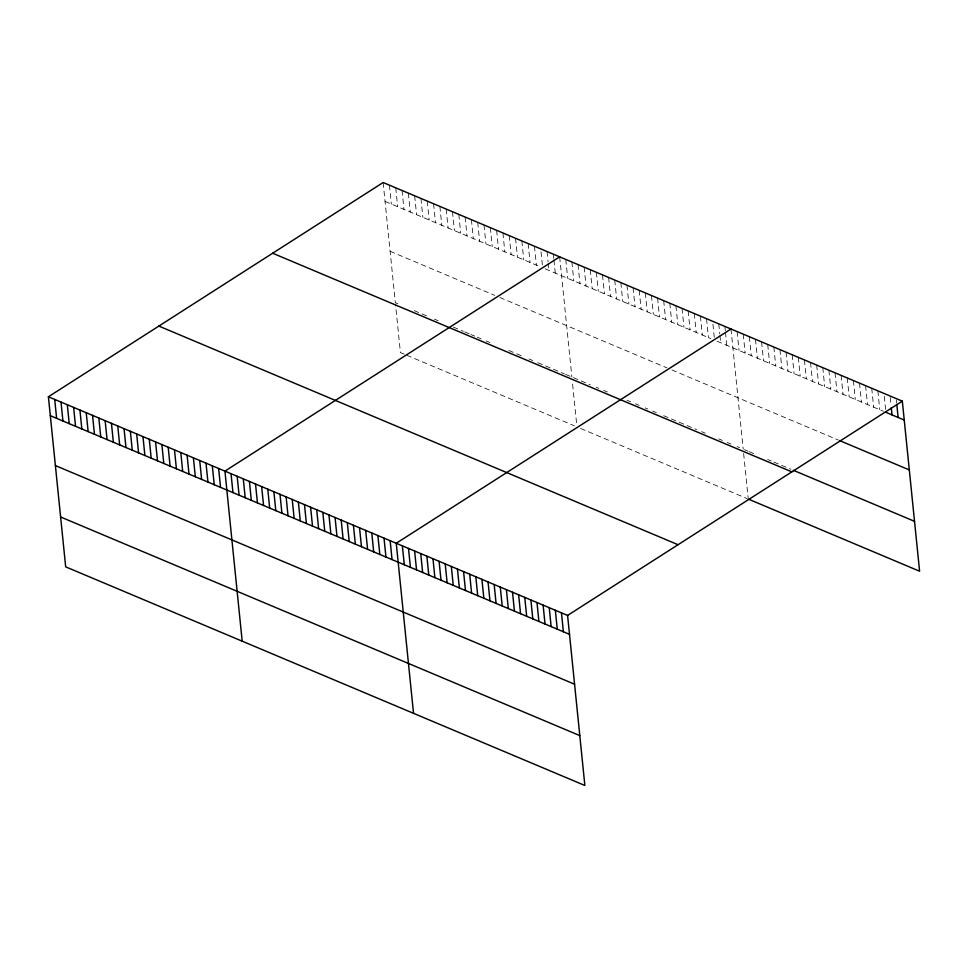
<?xml version="1.0" encoding="UTF-8"?>
<svg xmlns="http://www.w3.org/2000/svg" width="968" height="968" viewBox="0 0 968 968"><rect width="100%" height="100%" fill="white"/><g stroke="black" fill="none" stroke-linecap="round" stroke-linejoin="round"><path stroke-width="0.73" stroke-dasharray="4.84 3.63" d="M385.058 201.417L540.144 266.72M545.19 268.85L710.887 338.619M717.01 341.196L883.445 411.291M390.128 251.293L494.781 295.373M499.827 297.491L667 367.888M671.901 369.957L838.336 440.041M397.872 303.758L395.343 302.694L383.134 182.516M414.256 310.655L429.393 317.032M434.438 319.15L438.214 320.747M453.351 327.111L463.43 331.358M464.688 331.891L469.734 334.021M470.993 334.553L474.78 336.138M477.309 337.203L481.084 338.8M486.13 340.918L489.917 342.515M508.829 350.476L523.954 356.853M529 358.971L532.787 360.568M537.821 362.697L564.308 373.842M565.566 374.374L590.226 384.756M596.349 387.333L598.793 388.362M603.693 390.431L607.359 391.967M626.937 400.22L630.616 401.768M635.504 403.825L639.183 405.374M645.293 407.951L647.749 408.98M652.638 411.037L656.316 412.586M663.649 415.683L696.694 429.598M701.594 431.655L705.261 433.204M718.728 438.867L722.394 440.416M727.295 442.473L730.961 444.022M737.084 446.599L739.528 447.627M744.428 449.696L748.095 451.245M749.317 451.754L754.217 453.81M767.672 459.485L771.351 461.034M773.795 462.063L790.929 469.274M404.2 354.167L400.413 352.57L395.488 304.121M406.717 355.232L574.411 425.847M580.606 428.461L747.042 498.544M896.356 400.026L896.646 402.93M890.233 397.449L890.971 404.721M884.268 396.323L885.599 409.416M877.855 390.842L879.767 409.742M871.732 388.265L873.656 407.165M865.61 385.688L867.534 404.588M859.487 383.11L861.411 402.01M853.377 380.533L855.288 399.433M847.254 377.956L849.178 396.856M841.131 375.378L843.055 394.279M835.021 372.801L836.933 391.701M828.898 370.224L830.822 389.124M822.776 367.646L824.7 386.547M816.665 365.069L818.577 383.969M810.543 362.492L812.467 381.392M804.42 359.927L806.344 378.827M798.298 357.349L800.221 376.249M792.187 354.772L794.099 373.672M786.064 352.195L787.988 371.095M779.942 349.617L781.866 368.518M773.831 347.04L775.743 365.94M767.709 344.463L769.633 363.363M761.586 341.885L763.51 360.786M755.476 339.308L757.387 358.208M749.353 336.731L751.265 355.631M743.23 334.154L745.154 353.054M737.108 331.576L739.032 350.476M730.997 328.999L743.206 449.176M743.63 453.46L748.119 497.637M724.875 326.422L725.322 330.79M725.468 332.242L726.799 345.322M718.752 323.844L719.793 334.021M719.938 335.472L720.676 342.745M712.932 324.171L714.263 337.263M706.519 318.69L708.443 337.59M700.396 316.113L702.32 335.013M694.274 313.535L696.198 332.435M688.163 310.958L690.075 329.858M682.041 308.381L683.965 327.281M675.918 305.803L677.842 324.704M669.808 303.226L671.719 322.126M663.685 300.661L665.609 319.549M657.562 298.083L659.486 316.984M651.452 295.506L653.364 314.406M645.329 292.929L647.253 311.829M639.207 290.352L641.131 309.252M633.084 287.774L635.008 306.674M626.974 285.197L628.885 304.097M620.851 282.62L622.775 301.52M614.728 280.042L616.652 298.943M608.618 277.465L610.53 296.365M602.495 274.888L604.419 293.788M596.373 272.31L598.297 291.211M590.262 269.733L592.174 288.633M584.14 267.156L586.063 286.056M578.017 264.579L579.941 283.479M571.894 262.001L573.818 280.901M565.784 259.424L567.696 278.324M559.661 256.847L571.87 377.024M572.596 384.151L576.65 424.057M553.357 254.197L553.805 258.553M553.95 260.005L555.281 273.097M547.053 251.535L548.082 261.711M548.239 263.175L548.977 270.435M541.039 251.789L542.37 264.881M534.445 246.235L536.369 265.135M528.141 243.573L530.065 262.473M521.837 240.923L523.761 259.823M515.533 238.261L517.457 257.161M509.228 235.611L511.14 254.511M502.924 232.961L504.836 251.862M496.62 230.299L498.532 249.199M490.316 227.649L492.228 246.55M484.012 224.987L485.924 243.888M477.708 222.338L479.62 241.238M471.404 219.675L473.316 238.576M465.1 217.026L467.012 235.926M458.796 214.376L460.707 233.276M452.492 211.714L454.403 230.614M446.188 209.064L448.099 227.964M439.883 206.402L441.795 225.302M433.579 203.752L435.491 222.652M427.263 201.102L429.187 220.002M420.959 198.44L422.883 217.34M414.655 195.79L416.579 214.69M408.351 193.128L410.275 212.028M402.047 190.478L403.971 209.378M395.743 187.828L397.666 206.728M389.439 185.166L391.362 204.066"/><path stroke-width="1.45" d="M48.4 396.783L567.587 615.43L584.866 785.484L65.679 566.849L48.4 396.783L383.134 182.516L902.321 401.151L919.6 571.217L748.264 499.064M559.661 256.847L224.927 471.126L242.194 641.191M730.997 328.999L396.251 543.278L413.53 713.331M567.587 615.43L902.321 401.151M885.889 412.32L904.245 420.051M839.558 440.561L909.315 469.928M793.373 470.303L914.53 521.328M272.673 253.229L791.86 471.864M158.861 326.083L678.048 544.718M50.324 415.683L569.511 634.33M55.382 465.572L574.568 684.207M60.609 516.972L579.796 735.607M896.791 404.394L898.122 417.474M891.274 407.625L892.012 414.897M561.464 612.853L563.388 631.753M555.354 610.276L557.265 629.176M549.231 607.698L551.155 626.599M543.109 605.121L545.032 624.021M536.998 602.544L538.91 621.444M530.875 599.966L532.799 618.867M524.753 597.389L526.677 616.289M518.63 594.812L520.554 613.712M512.52 592.235L514.431 611.135M506.397 589.657L508.321 608.557M500.274 587.08L502.198 605.98M494.164 584.503L496.076 603.403M488.041 581.925L489.965 600.826M481.919 579.348L483.843 598.248M475.808 576.771L477.72 595.671M469.686 574.193L471.597 593.094M463.563 571.616L465.487 590.516M457.44 569.039L459.364 587.939M451.33 566.462L453.242 585.362M445.207 563.884L447.131 582.784M439.085 561.307L441.009 580.207M432.974 558.73L434.886 577.63M426.852 556.164L428.776 575.065M420.729 553.587L422.653 572.487M414.619 551.01L416.53 569.91M408.496 548.433L410.408 567.333M402.373 545.855L404.297 564.755M390.14 540.701L392.052 559.601M384.018 538.123L385.942 557.024M377.895 535.546L379.819 554.446M371.785 532.969L373.696 551.869M365.662 530.391L367.586 549.292M359.539 527.814L361.463 546.714M353.417 525.237L355.341 544.137M347.306 522.659L349.218 541.56M341.184 520.082L343.108 538.982M335.061 517.505L336.985 536.405M328.951 514.928L330.862 533.828M322.828 512.35L324.752 531.25M316.705 509.773L318.629 528.673M310.595 507.196L312.507 526.096M304.472 504.618L306.396 523.519M298.35 502.041L300.274 520.941M292.227 499.464L294.151 518.364M286.117 496.899L288.028 515.799M279.994 494.321L281.918 513.221M273.871 491.744L275.795 510.644M267.761 489.167L269.673 508.067M261.638 486.589L263.562 505.49M255.516 484.012L257.44 502.912M249.405 481.435L251.317 500.335M243.283 478.857L245.207 497.758M237.16 476.28L239.084 495.18M231.037 473.703L232.961 492.603M218.623 468.476L220.535 487.376M212.319 465.814L214.231 484.714M206.015 463.164L207.926 482.064M199.71 460.502L201.622 479.402M193.406 457.852L195.318 476.752M187.102 455.19L189.014 474.09M180.798 452.54L182.71 471.44M174.494 449.89L176.406 468.79M168.19 447.228L170.102 466.128M161.874 444.578L163.798 463.478M155.57 441.916L157.494 460.816M149.266 439.266L151.19 458.166M142.962 436.616L144.885 455.517M136.657 433.954L138.581 452.855M130.353 431.304L132.277 450.205M124.049 428.642L125.973 447.543M117.745 425.993L119.669 444.893M111.441 423.343L113.365 442.243M105.137 420.681L107.061 439.581M98.833 418.031L100.757 436.931M92.529 415.369L94.453 434.269M86.225 412.719L88.148 431.619M79.92 410.057L81.844 428.957M73.616 407.407L75.54 426.307M67.312 404.757L69.236 423.657M61.008 402.095L62.932 420.995M54.704 399.445L56.628 418.345"/></g></svg>
